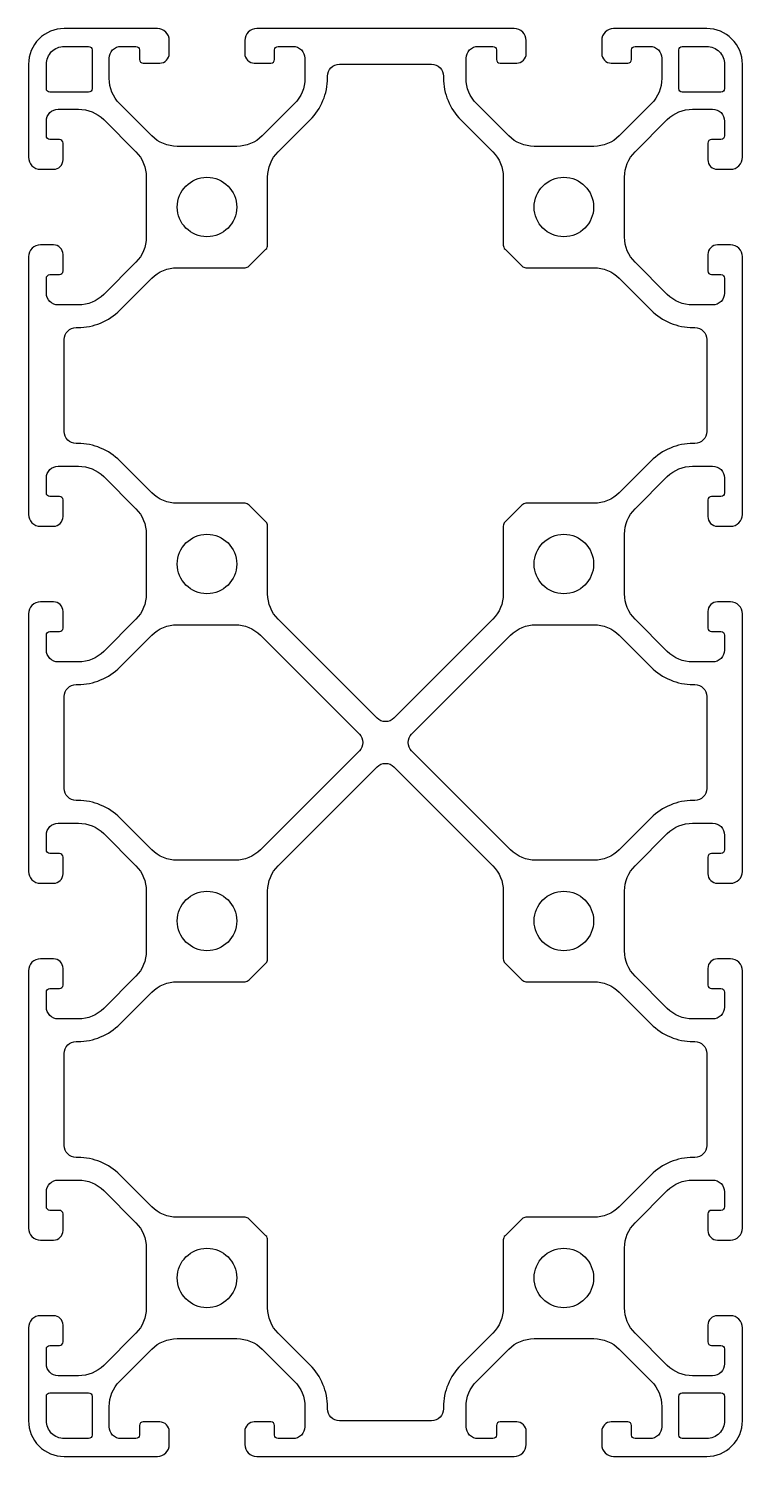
# Model space of a CAD drawing. Header units: millimetres. Extents: x -41 to 19, y -120 to 0.
import ezdxf

# ---------------------------------------------------------------- set-up
doc = ezdxf.new("R2010")
doc.units = ezdxf.units.MM
doc.layers.get('0').update_dxf_attribs({"linetype": 'CONTINUOUS'})

msp = doc.modelspace()

# ---------------------------------------------------------------- linework, layer by layer
for points in [[(19.17, -10.82), (19.17, -3, 0.414214), (16.17, 0), (8.35, 0, 0.414214), (7.35, -1), (7.35, -2.1, 0.414214), (8.15, -2.9), (9.55, -2.9, 0.414214), (9.85, -2.6), (9.85, -1.8, -0.414214), (10.15, -1.5), (11.4, -1.5, -0.414214), (12.4, -2.5), (12.4, -4.19, -0.198912), (11.52, -6.31), (8.81, -9.02, -0.198912), (6.69, -9.9), (1.66, -9.9, -0.198912), (-0.46, -9.02), (-3.17, -6.31, -0.198912), (-4.05, -4.19), (-4.05, -2.5, -0.414214), (-3.05, -1.5), (-1.8, -1.5, -0.414214), (-1.5, -1.8), (-1.5, -2.6, 0.414214), (-1.2, -2.9), (0.2, -2.9, 0.414214), (1, -2.1), (1, -1, 0.414214), (0, 0), (-21.65, 0, 0.414214), (-22.65, -1), (-22.65, -2.1, 0.414214), (-21.85, -2.9), (-20.45, -2.9, 0.414214), (-20.15, -2.6), (-20.15, -1.8, -0.414214), (-19.85, -1.5), (-18.6, -1.5, -0.414214), (-17.6, -2.5), (-17.6, -4.19, -0.198912), (-18.48, -6.31), (-21.19, -9.02, -0.198912), (-23.31, -9.9), (-28.34, -9.9, -0.198912), (-30.46, -9.02), (-33.17, -6.31, -0.198912), (-34.05, -4.19), (-34.05, -2.5, -0.414214), (-33.05, -1.5), (-31.8, -1.5, -0.414214), (-31.5, -1.8), (-31.5, -2.6, 0.414214), (-31.2, -2.9), (-29.8, -2.9, 0.414214), (-29, -2.1), (-29, -1, 0.414214), (-30, 0), (-37.83, 0, 0.414214), (-40.83, -3), (-40.83, -10.82, 0.414214), (-39.83, -11.83), (-38.73, -11.83, 0.414214), (-37.93, -11.02), (-37.93, -9.62, 0.414214), (-38.23, -9.33), (-39.03, -9.33, -0.414214), (-39.33, -9.02), (-39.33, -7.77, -0.414214), (-38.33, -6.78), (-36.63, -6.78, -0.198912), (-34.51, -7.65), (-31.8, -10.36, -0.198912), (-30.93, -12.48), (-30.93, -17.52, -0.198912), (-31.8, -19.64), (-34.51, -22.35, -0.198912), (-36.63, -23.23), (-38.33, -23.23, -0.414214), (-39.33, -22.23), (-39.33, -20.98, -0.414214), (-39.03, -20.68), (-38.23, -20.68, 0.414214), (-37.93, -20.37), (-37.93, -18.98, 0.414214), (-38.73, -18.18), (-39.83, -18.18, 0.414214), (-40.83, -19.17), (-40.83, -40.83, 0.414214), (-39.83, -41.83), (-38.73, -41.83, 0.414214), (-37.93, -41.02), (-37.93, -39.62, 0.414214), (-38.23, -39.33), (-39.03, -39.33, -0.414214), (-39.33, -39.03), (-39.33, -37.77, -0.414214), (-38.33, -36.78), (-36.63, -36.78, -0.198912), (-34.51, -37.65), (-31.8, -40.36, -0.198912), (-30.93, -42.48), (-30.93, -47.52, -0.198912), (-31.8, -49.64), (-34.51, -52.35, -0.198912), (-36.63, -53.23), (-38.33, -53.23, -0.414214), (-39.33, -52.23), (-39.33, -50.98, -0.414214), (-39.03, -50.68), (-38.23, -50.68, 0.414214), (-37.93, -50.38), (-37.93, -48.98, 0.414214), (-38.73, -48.18), (-39.83, -48.18, 0.414214), (-40.83, -49.18), (-40.83, -70.83, 0.414214), (-39.83, -71.83), (-38.73, -71.83, 0.414214), (-37.93, -71.03), (-37.93, -69.63, 0.414214), (-38.23, -69.33), (-39.03, -69.33, -0.414214), (-39.33, -69.03), (-39.33, -67.78, -0.414214), (-38.33, -66.78), (-36.63, -66.78, -0.198912), (-34.51, -67.65), (-31.8, -70.36, -0.198912), (-30.93, -72.48), (-30.93, -77.52, -0.198912), (-31.8, -79.64), (-34.51, -82.35, -0.198912), (-36.63, -83.23), (-38.33, -83.23, -0.414214), (-39.33, -82.23), (-39.33, -80.98, -0.414214), (-39.03, -80.68), (-38.23, -80.68, 0.414214), (-37.93, -80.38), (-37.93, -78.98, 0.414214), (-38.73, -78.18), (-39.83, -78.18, 0.414214), (-40.83, -79.18), (-40.83, -100.82, 0.414214), (-39.83, -101.82), (-38.73, -101.82, 0.414213), (-37.93, -101.02), (-37.93, -99.62, 0.414213), (-38.23, -99.32), (-39.03, -99.32, -0.414213), (-39.33, -99.02), (-39.33, -97.77, -0.414214), (-38.33, -96.77), (-36.63, -96.77, -0.198912), (-34.51, -97.65), (-31.8, -100.36, -0.198912), (-30.93, -102.48), (-30.93, -107.52, -0.198912), (-31.8, -109.64), (-34.51, -112.35, -0.198912), (-36.63, -113.22), (-38.33, -113.22, -0.414213), (-39.33, -112.22), (-39.33, -110.97, -0.414214), (-39.03, -110.67), (-38.23, -110.67, 0.414214), (-37.93, -110.37), (-37.93, -108.97, 0.414214), (-38.73, -108.17), (-39.83, -108.17, 0.414214), (-40.83, -109.18), (-40.83, -117, 0.414214), (-37.83, -120), (-30, -120, 0.414214), (-29, -119), (-29, -117.9, 0.414213), (-29.8, -117.1), (-31.2, -117.1, 0.414214), (-31.5, -117.4), (-31.5, -118.2, -0.414213), (-31.8, -118.5), (-33.05, -118.5, -0.414214), (-34.05, -117.5), (-34.05, -115.81, -0.198912), (-33.17, -113.69), (-30.46, -110.98, -0.198912), (-28.34, -110.1), (-23.31, -110.1, -0.198912), (-21.19, -110.98), (-18.48, -113.69, -0.198912), (-17.6, -115.81), (-17.6, -117.5, -0.414214), (-18.6, -118.5), (-19.85, -118.5, -0.414214), (-20.15, -118.2), (-20.15, -117.4, 0.414214), (-20.45, -117.1), (-21.85, -117.1, 0.414214), (-22.65, -117.9), (-22.65, -119, 0.414213), (-21.65, -120), (0, -120, 0.414214), (1, -119), (1, -117.9, 0.414214), (0.2, -117.1), (-1.2, -117.1, 0.414214), (-1.5, -117.4), (-1.5, -118.2, -0.414214), (-1.8, -118.5), (-3.05, -118.5, -0.414214), (-4.05, -117.5), (-4.05, -115.81, -0.198912), (-3.17, -113.69), (-0.46, -110.98, -0.198912), (1.66, -110.1), (6.69, -110.1, -0.198912), (8.81, -110.98), (11.52, -113.69, -0.198912), (12.4, -115.81), (12.4, -117.5, -0.414214), (11.4, -118.5), (10.15, -118.5, -0.414214), (9.85, -118.2), (9.85, -117.4, 0.414214), (9.55, -117.1), (8.15, -117.1, 0.414214), (7.35, -117.9), (7.35, -119, 0.414214), (8.35, -120), (16.17, -120, 0.414214), (19.17, -117), (19.17, -109.18, 0.414214), (18.17, -108.17), (17.07, -108.17, 0.414214), (16.27, -108.97), (16.27, -110.37, 0.414214), (16.57, -110.67), (17.37, -110.67, -0.414214), (17.67, -110.97), (17.67, -112.22, -0.414214), (16.67, -113.22), (14.98, -113.22, -0.198912), (12.86, -112.35), (10.15, -109.64, -0.198912), (9.27, -107.52), (9.27, -102.48, -0.198912), (10.15, -100.36), (12.86, -97.65, -0.198912), (14.98, -96.77), (16.67, -96.77, -0.414214), (17.67, -97.77), (17.67, -99.02, -0.414214), (17.37, -99.32), (16.57, -99.32, 0.414214), (16.27, -99.62), (16.27, -101.02, 0.414214), (17.07, -101.82), (18.17, -101.82, 0.414214), (19.17, -100.82), (19.17, -79.18, 0.414214), (18.17, -78.18), (17.07, -78.18, 0.414213), (16.27, -78.98), (16.27, -80.38, 0.414213), (16.57, -80.68), (17.37, -80.68, -0.414213), (17.67, -80.98), (17.67, -82.23, -0.414214), (16.67, -83.23), (14.98, -83.23, -0.198912), (12.86, -82.35), (10.15, -79.64, -0.198912), (9.27, -77.52), (9.27, -72.48, -0.198912), (10.15, -70.36), (12.86, -67.65, -0.198912), (14.98, -66.78), (16.67, -66.78, -0.414213), (17.67, -67.78), (17.67, -69.03, -0.414214), (17.37, -69.33), (16.57, -69.33, 0.414214), (16.27, -69.63), (16.27, -71.03, 0.414214), (17.07, -71.83), (18.17, -71.83, 0.414213), (19.17, -70.83), (19.17, -49.18, 0.414214), (18.17, -48.18), (17.07, -48.18, 0.414214), (16.27, -48.98), (16.27, -50.38, 0.414214), (16.57, -50.68), (17.37, -50.68, -0.414214), (17.67, -50.98), (17.67, -52.23, -0.414214), (16.67, -53.23), (14.98, -53.23, -0.198912), (12.86, -52.35), (10.15, -49.64, -0.198912), (9.27, -47.52), (9.27, -42.48, -0.198912), (10.15, -40.36), (12.86, -37.65, -0.198912), (14.98, -36.78), (16.67, -36.78, -0.414214), (17.67, -37.77), (17.67, -39.03, -0.414214), (17.37, -39.33), (16.57, -39.33, 0.414214), (16.27, -39.62), (16.27, -41.02, 0.414214), (17.07, -41.83), (18.17, -41.83, 0.414214), (19.17, -40.83), (19.17, -19.17, 0.414214), (18.17, -18.18), (17.07, -18.18, 0.414214), (16.27, -18.98), (16.27, -20.37, 0.414214), (16.57, -20.68), (17.37, -20.68, -0.414214), (17.67, -20.98), (17.67, -22.23, -0.414214), (16.67, -23.23), (14.98, -23.23, -0.198912), (12.86, -22.35), (10.15, -19.64, -0.198912), (9.27, -17.52), (9.27, -12.48, -0.198912), (10.15, -10.36), (12.86, -7.65, -0.198912), (14.98, -6.78), (16.67, -6.78, -0.414214), (17.67, -7.77), (17.67, -9.02, -0.414214), (17.37, -9.33), (16.57, -9.33, 0.414214), (16.27, -9.62), (16.27, -11.02, 0.414214), (17.07, -11.83), (18.17, -11.83, 0.414214)], [(19.17, -10.82), (19.17, -3, 0.414214), (16.17, 0), (8.35, 0, 0.414214), (7.35, -1), (7.35, -2.1, 0.414214), (8.15, -2.9), (9.55, -2.9, 0.414214), (9.85, -2.6), (9.85, -1.8, -0.414214), (10.15, -1.5), (11.4, -1.5, -0.414214), (12.4, -2.5), (12.4, -4.19, -0.198912), (11.52, -6.31), (8.81, -9.02, -0.198912), (6.69, -9.9), (1.66, -9.9, -0.198912), (-0.46, -9.02), (-3.17, -6.31, -0.198912), (-4.05, -4.19), (-4.05, -2.5, -0.414214), (-3.05, -1.5), (-1.8, -1.5, -0.414214), (-1.5, -1.8), (-1.5, -2.6, 0.414214), (-1.2, -2.9), (0.2, -2.9, 0.414214), (1, -2.1), (1, -1, 0.414214), (0, 0), (-21.65, 0, 0.414214), (-22.65, -1), (-22.65, -2.1, 0.414214), (-21.85, -2.9), (-20.45, -2.9, 0.414214), (-20.15, -2.6), (-20.15, -1.8, -0.414214), (-19.85, -1.5), (-18.6, -1.5, -0.414214), (-17.6, -2.5), (-17.6, -4.19, -0.198912), (-18.48, -6.31), (-21.19, -9.02, -0.198912), (-23.31, -9.9), (-28.34, -9.9, -0.198912), (-30.46, -9.02), (-33.17, -6.31, -0.198912), (-34.05, -4.19), (-34.05, -2.5, -0.414214), (-33.05, -1.5), (-31.8, -1.5, -0.414214), (-31.5, -1.8), (-31.5, -2.6, 0.414214), (-31.2, -2.9), (-29.8, -2.9, 0.414214), (-29, -2.1), (-29, -1, 0.414214), (-30, 0), (-37.83, 0, 0.414214), (-40.83, -3), (-40.83, -10.82, 0.414214), (-39.83, -11.83), (-38.73, -11.83, 0.414214), (-37.93, -11.02), (-37.93, -9.62, 0.414214), (-38.23, -9.33), (-39.03, -9.33, -0.414214), (-39.33, -9.02), (-39.33, -7.77, -0.414214), (-38.33, -6.78), (-36.63, -6.78, -0.198912), (-34.51, -7.65), (-31.8, -10.36, -0.198912), (-30.93, -12.48), (-30.93, -17.52, -0.198912), (-31.8, -19.64), (-34.51, -22.35, -0.198912), (-36.63, -23.23), (-38.33, -23.23, -0.414214), (-39.33, -22.23), (-39.33, -20.98, -0.414214), (-39.03, -20.68), (-38.23, -20.68, 0.414214), (-37.93, -20.37), (-37.93, -18.98, 0.414214), (-38.73, -18.18), (-39.83, -18.18, 0.414214), (-40.83, -19.17), (-40.83, -40.83, 0.414214), (-39.83, -41.83), (-38.73, -41.83, 0.414214), (-37.93, -41.02), (-37.93, -39.62, 0.414214), (-38.23, -39.33), (-39.03, -39.33, -0.414214), (-39.33, -39.03), (-39.33, -37.77, -0.414214), (-38.33, -36.78), (-36.63, -36.78, -0.198912), (-34.51, -37.65), (-31.8, -40.36, -0.198912), (-30.93, -42.48), (-30.93, -47.52, -0.198912), (-31.8, -49.64), (-34.51, -52.35, -0.198912), (-36.63, -53.23), (-38.33, -53.23, -0.414214), (-39.33, -52.23), (-39.33, -50.98, -0.414214), (-39.03, -50.68), (-38.23, -50.68, 0.414214), (-37.93, -50.38), (-37.93, -48.98, 0.414214), (-38.73, -48.18), (-39.83, -48.18, 0.414214), (-40.83, -49.18), (-40.83, -70.83, 0.414214), (-39.83, -71.83), (-38.73, -71.83, 0.414214), (-37.93, -71.03), (-37.93, -69.63, 0.414214), (-38.23, -69.33), (-39.03, -69.33, -0.414214), (-39.33, -69.03), (-39.33, -67.78, -0.414214), (-38.33, -66.78), (-36.63, -66.78, -0.198912), (-34.51, -67.65), (-31.8, -70.36, -0.198912), (-30.93, -72.48), (-30.93, -77.52, -0.198912), (-31.8, -79.64), (-34.51, -82.35, -0.198912), (-36.63, -83.23), (-38.33, -83.23, -0.414214), (-39.33, -82.23), (-39.33, -80.98, -0.414214), (-39.03, -80.68), (-38.23, -80.68, 0.414214), (-37.93, -80.38), (-37.93, -78.98, 0.414214), (-38.73, -78.18), (-39.83, -78.18, 0.414214), (-40.83, -79.18), (-40.83, -100.82, 0.414214), (-39.83, -101.82), (-38.73, -101.82, 0.414213), (-37.93, -101.02), (-37.93, -99.62, 0.414213), (-38.23, -99.32), (-39.03, -99.32, -0.414213), (-39.33, -99.02), (-39.33, -97.77, -0.414214), (-38.33, -96.77), (-36.63, -96.77, -0.198912), (-34.51, -97.65), (-31.8, -100.36, -0.198912), (-30.93, -102.48), (-30.93, -107.52, -0.198912), (-31.8, -109.64), (-34.51, -112.35, -0.198912), (-36.63, -113.22), (-38.33, -113.22, -0.414213), (-39.33, -112.22), (-39.33, -110.97, -0.414214), (-39.03, -110.67), (-38.23, -110.67, 0.414214), (-37.93, -110.37), (-37.93, -108.97, 0.414214), (-38.73, -108.17), (-39.83, -108.17, 0.414214), (-40.83, -109.18), (-40.83, -117, 0.414214), (-37.83, -120), (-30, -120, 0.414214), (-29, -119), (-29, -117.9, 0.414213), (-29.8, -117.1), (-31.2, -117.1, 0.414214), (-31.5, -117.4), (-31.5, -118.2, -0.414213), (-31.8, -118.5), (-33.05, -118.5, -0.414214), (-34.05, -117.5), (-34.05, -115.81, -0.198912), (-33.17, -113.69), (-30.46, -110.98, -0.198912), (-28.34, -110.1), (-23.31, -110.1, -0.198912), (-21.19, -110.98), (-18.48, -113.69, -0.198912), (-17.6, -115.81), (-17.6, -117.5, -0.414214), (-18.6, -118.5), (-19.85, -118.5, -0.414214), (-20.15, -118.2), (-20.15, -117.4, 0.414214), (-20.45, -117.1), (-21.85, -117.1, 0.414214), (-22.65, -117.9), (-22.65, -119, 0.414213), (-21.65, -120), (0, -120, 0.414214), (1, -119), (1, -117.9, 0.414214), (0.2, -117.1), (-1.2, -117.1, 0.414214), (-1.5, -117.4), (-1.5, -118.2, -0.414214), (-1.8, -118.5), (-3.05, -118.5, -0.414214), (-4.05, -117.5), (-4.05, -115.81, -0.198912), (-3.17, -113.69), (-0.46, -110.98, -0.198912), (1.66, -110.1), (6.69, -110.1, -0.198912), (8.81, -110.98), (11.52, -113.69, -0.198912), (12.4, -115.81), (12.4, -117.5, -0.414214), (11.4, -118.5), (10.15, -118.5, -0.414214), (9.85, -118.2), (9.85, -117.4, 0.414214), (9.55, -117.1), (8.15, -117.1, 0.414214), (7.35, -117.9), (7.35, -119, 0.414214), (8.35, -120), (16.17, -120, 0.414214), (19.17, -117), (19.17, -109.18, 0.414214), (18.17, -108.17), (17.07, -108.17, 0.414214), (16.27, -108.97), (16.27, -110.37, 0.414214), (16.57, -110.67), (17.37, -110.67, -0.414214), (17.67, -110.97), (17.67, -112.22, -0.414214), (16.67, -113.22), (14.98, -113.22, -0.198912), (12.86, -112.35), (10.15, -109.64, -0.198912), (9.27, -107.52), (9.27, -102.48, -0.198912), (10.15, -100.36), (12.86, -97.65, -0.198912), (14.98, -96.77), (16.67, -96.77, -0.414214), (17.67, -97.77), (17.67, -99.02, -0.414214), (17.37, -99.32), (16.57, -99.32, 0.414214), (16.27, -99.62), (16.27, -101.02, 0.414214), (17.07, -101.82), (18.17, -101.82, 0.414214), (19.17, -100.82), (19.17, -79.18, 0.414214), (18.17, -78.18), (17.07, -78.18, 0.414213), (16.27, -78.98), (16.27, -80.38, 0.414213), (16.57, -80.68), (17.37, -80.68, -0.414213), (17.67, -80.98), (17.67, -82.23, -0.414214), (16.67, -83.23), (14.98, -83.23, -0.198912), (12.86, -82.35), (10.15, -79.64, -0.198912), (9.27, -77.52), (9.27, -72.48, -0.198912), (10.15, -70.36), (12.86, -67.65, -0.198912), (14.98, -66.78), (16.67, -66.78, -0.414213), (17.67, -67.78), (17.67, -69.03, -0.414214), (17.37, -69.33), (16.57, -69.33, 0.414214), (16.27, -69.63), (16.27, -71.03, 0.414214), (17.07, -71.83), (18.17, -71.83, 0.414213), (19.17, -70.83), (19.17, -49.18, 0.414214), (18.17, -48.18), (17.07, -48.18, 0.414214), (16.27, -48.98), (16.27, -50.38, 0.414214), (16.57, -50.68), (17.37, -50.68, -0.414214), (17.67, -50.98), (17.67, -52.23, -0.414214), (16.67, -53.23), (14.98, -53.23, -0.198912), (12.86, -52.35), (10.15, -49.64, -0.198912), (9.27, -47.52), (9.27, -42.48, -0.198912), (10.15, -40.36), (12.86, -37.65, -0.198912), (14.98, -36.78), (16.67, -36.78, -0.414214), (17.67, -37.77), (17.67, -39.03, -0.414214), (17.37, -39.33), (16.57, -39.33, 0.414214), (16.27, -39.62), (16.27, -41.02, 0.414214), (17.07, -41.83), (18.17, -41.83, 0.414214), (19.17, -40.83), (19.17, -19.17, 0.414214), (18.17, -18.18), (17.07, -18.18, 0.414214), (16.27, -18.98), (16.27, -20.37, 0.414214), (16.57, -20.68), (17.37, -20.68, -0.414214), (17.67, -20.98), (17.67, -22.23, -0.414214), (16.67, -23.23), (14.98, -23.23, -0.198912), (12.86, -22.35), (10.15, -19.64, -0.198912), (9.27, -17.52), (9.27, -12.48, -0.198912), (10.15, -10.36), (12.86, -7.65, -0.198912), (14.98, -6.78), (16.67, -6.78, -0.414214), (17.67, -7.77), (17.67, -9.02, -0.414214), (17.37, -9.33), (16.57, -9.33, 0.414214), (16.27, -9.62), (16.27, -11.02, 0.414214), (17.07, -11.83), (18.17, -11.83, 0.414214)], [(-39.33, -5.05), (-39.33, -3, -0.414214), (-37.83, -1.5), (-35.78, -1.5, -0.414214), (-35.48, -1.8), (-35.48, -5.05, -0.414214), (-35.78, -5.35), (-39.03, -5.35, -0.414214)], [(-39.33, -5.05), (-39.33, -3, -0.414214), (-37.83, -1.5), (-35.78, -1.5, -0.414214), (-35.48, -1.8), (-35.48, -5.05, -0.414214), (-35.78, -5.35), (-39.03, -5.35, -0.414214)], [(17.67, -3), (17.67, -5.05, -0.414214), (17.37, -5.35), (14.12, -5.35, -0.414214), (13.82, -5.05), (13.82, -1.8, -0.414214), (14.12, -1.5), (16.17, -1.5, -0.414214)], [(17.67, -3), (17.67, -5.05, -0.414214), (17.37, -5.35), (14.12, -5.35, -0.414214), (13.82, -5.05), (13.82, -1.8, -0.414214), (14.12, -1.5), (16.17, -1.5, -0.414214)], [(-0.93, -12.48), (-0.93, -18.19, 0.198912), (-0.78, -18.55), (0.63, -19.95, 0.198912), (0.98, -20.1), (6.69, -20.1, -0.198912), (8.81, -20.98), (11.5, -23.66, 0.198912), (15.03, -25.13), (15.17, -25.13, -0.414214), (16.17, -26.13), (16.17, -33.87, -0.414214), (15.17, -34.87), (15.03, -34.87, 0.198912), (11.5, -36.34), (8.81, -39.02, -0.198912), (6.69, -39.9), (0.98, -39.9, 0.198912), (0.63, -40.05), (-0.78, -41.45, 0.198912), (-0.93, -41.81), (-0.93, -47.52, -0.198912), (-1.8, -49.64), (-10.12, -57.95, -0.414214), (-11.53, -57.95), (-19.85, -49.64, -0.198912), (-20.73, -47.52), (-20.73, -41.81, 0.198912), (-20.87, -41.45), (-22.28, -40.05, 0.198912), (-22.63, -39.9), (-28.34, -39.9, -0.198912), (-30.46, -39.02), (-33.15, -36.34, 0.198912), (-36.68, -34.87), (-36.82, -34.87, -0.414214), (-37.83, -33.87), (-37.83, -26.13, -0.414214), (-36.82, -25.13), (-36.68, -25.13, 0.198912), (-33.15, -23.66), (-30.46, -20.98, -0.198912), (-28.34, -20.1), (-22.63, -20.1, 0.198912), (-22.28, -19.95), (-20.87, -18.55, 0.198912), (-20.73, -18.19), (-20.73, -12.48, -0.198912), (-19.85, -10.36), (-17.16, -7.68, 0.198912), (-15.7, -4.14), (-15.7, -4, -0.414214), (-14.7, -3), (-6.95, -3, -0.414214), (-5.95, -4), (-5.95, -4.14, 0.198912), (-4.49, -7.68), (-1.8, -10.36, -0.198912)], [(-0.93, -12.48), (-0.93, -18.19, 0.198912), (-0.78, -18.55), (0.63, -19.95, 0.198912), (0.98, -20.1), (6.69, -20.1, -0.198912), (8.81, -20.98), (11.5, -23.66, 0.198912), (15.03, -25.13), (15.17, -25.13, -0.414214), (16.17, -26.13), (16.17, -33.87, -0.414214), (15.17, -34.87), (15.03, -34.87, 0.198912), (11.5, -36.34), (8.81, -39.02, -0.198912), (6.69, -39.9), (0.98, -39.9, 0.198912), (0.63, -40.05), (-0.78, -41.45, 0.198912), (-0.93, -41.81), (-0.93, -47.52, -0.198912), (-1.8, -49.64), (-10.12, -57.95, -0.414214), (-11.53, -57.95), (-19.85, -49.64, -0.198912), (-20.73, -47.52), (-20.73, -41.81, 0.198912), (-20.87, -41.45), (-22.28, -40.05, 0.198912), (-22.63, -39.9), (-28.34, -39.9, -0.198912), (-30.46, -39.02), (-33.15, -36.34, 0.198912), (-36.68, -34.87), (-36.82, -34.87, -0.414214), (-37.83, -33.87), (-37.83, -26.13, -0.414214), (-36.82, -25.13), (-36.68, -25.13, 0.198912), (-33.15, -23.66), (-30.46, -20.98, -0.198912), (-28.34, -20.1), (-22.63, -20.1, 0.198912), (-22.28, -19.95), (-20.87, -18.55, 0.198912), (-20.73, -18.19), (-20.73, -12.48, -0.198912), (-19.85, -10.36), (-17.16, -7.68, 0.198912), (-15.7, -4.14), (-15.7, -4, -0.414214), (-14.7, -3), (-6.95, -3, -0.414214), (-5.95, -4), (-5.95, -4.14, 0.198912), (-4.49, -7.68), (-1.8, -10.36, -0.198912)], [(-23.46, -69.9), (-28.34, -69.9, -0.198912), (-30.46, -69.02), (-33.15, -66.34, 0.198912), (-36.68, -64.87), (-36.82, -64.87, -0.414214), (-37.83, -63.87), (-37.83, -56.13, -0.414214), (-36.82, -55.13), (-36.68, -55.13, 0.198912), (-33.15, -53.66), (-30.46, -50.98, -0.198912), (-28.34, -50.1), (-23.46, -50.1, -0.198912), (-21.34, -50.98), (-13.02, -59.29, -0.414214), (-13.02, -60.71), (-21.34, -69.02, -0.198912)], [(-23.46, -69.9), (-28.34, -69.9, -0.198912), (-30.46, -69.02), (-33.15, -66.34, 0.198912), (-36.68, -64.87), (-36.82, -64.87, -0.414214), (-37.83, -63.87), (-37.83, -56.13, -0.414214), (-36.82, -55.13), (-36.68, -55.13, 0.198912), (-33.15, -53.66), (-30.46, -50.98, -0.198912), (-28.34, -50.1), (-23.46, -50.1, -0.198912), (-21.34, -50.98), (-13.02, -59.29, -0.414214), (-13.02, -60.71), (-21.34, -69.02, -0.198912)], [(-8.63, -59.29), (-0.31, -50.98, -0.198912), (1.81, -50.1), (6.69, -50.1, -0.198912), (8.81, -50.98), (11.5, -53.66, 0.198912), (15.03, -55.13), (15.17, -55.13, -0.414214), (16.17, -56.13), (16.17, -63.87, -0.414214), (15.17, -64.87), (15.03, -64.87, 0.198912), (11.5, -66.34), (8.81, -69.02, -0.198912), (6.69, -69.9), (1.81, -69.9, -0.198912), (-0.31, -69.02), (-8.63, -60.71, -0.414214)], [(-8.63, -59.29), (-0.31, -50.98, -0.198912), (1.81, -50.1), (6.69, -50.1, -0.198912), (8.81, -50.98), (11.5, -53.66, 0.198912), (15.03, -55.13), (15.17, -55.13, -0.414214), (16.17, -56.13), (16.17, -63.87, -0.414214), (15.17, -64.87), (15.03, -64.87, 0.198912), (11.5, -66.34), (8.81, -69.02, -0.198912), (6.69, -69.9), (1.81, -69.9, -0.198912), (-0.31, -69.02), (-8.63, -60.71, -0.414214)], [(-19.85, -70.36), (-11.53, -62.05, -0.414214), (-10.12, -62.05), (-1.8, -70.36, -0.198912), (-0.93, -72.48), (-0.93, -78.19, 0.198912), (-0.78, -78.55), (0.63, -79.95, 0.198912), (0.98, -80.1), (6.69, -80.1, -0.198912), (8.81, -80.98), (11.5, -83.66, 0.198912), (15.03, -85.13), (15.17, -85.13, -0.414214), (16.17, -86.13), (16.17, -93.87, -0.414214), (15.17, -94.87), (15.03, -94.87, 0.198912), (11.5, -96.34), (8.81, -99.02, -0.198912), (6.69, -99.9), (0.98, -99.9, 0.198912), (0.63, -100.05), (-0.78, -101.45, 0.198912), (-0.93, -101.81), (-0.93, -107.52, -0.198912), (-1.8, -109.64), (-4.49, -112.32, 0.198912), (-5.95, -115.86), (-5.95, -116, -0.414214), (-6.95, -117), (-14.7, -117, -0.414214), (-15.7, -116), (-15.7, -115.86, 0.198912), (-17.16, -112.32), (-19.85, -109.64, -0.198912), (-20.73, -107.52), (-20.73, -101.81, 0.198912), (-20.87, -101.45), (-22.28, -100.05, 0.198912), (-22.63, -99.9), (-28.34, -99.9, -0.198912), (-30.46, -99.02), (-33.15, -96.34, 0.198912), (-36.68, -94.87), (-36.82, -94.87, -0.414214), (-37.83, -93.87), (-37.83, -86.13, -0.414214), (-36.82, -85.13), (-36.68, -85.13, 0.198912), (-33.15, -83.66), (-30.46, -80.98, -0.198912), (-28.34, -80.1), (-22.63, -80.1, 0.198912), (-22.28, -79.95), (-20.87, -78.55, 0.198912), (-20.73, -78.19), (-20.73, -72.48, -0.198912)], [(-19.85, -70.36), (-11.53, -62.05, -0.414214), (-10.12, -62.05), (-1.8, -70.36, -0.198912), (-0.93, -72.48), (-0.93, -78.19, 0.198912), (-0.78, -78.55), (0.63, -79.95, 0.198912), (0.98, -80.1), (6.69, -80.1, -0.198912), (8.81, -80.98), (11.5, -83.66, 0.198912), (15.03, -85.13), (15.17, -85.13, -0.414214), (16.17, -86.13), (16.17, -93.87, -0.414214), (15.17, -94.87), (15.03, -94.87, 0.198912), (11.5, -96.34), (8.81, -99.02, -0.198912), (6.69, -99.9), (0.98, -99.9, 0.198912), (0.63, -100.05), (-0.78, -101.45, 0.198912), (-0.93, -101.81), (-0.93, -107.52, -0.198912), (-1.8, -109.64), (-4.49, -112.32, 0.198912), (-5.95, -115.86), (-5.95, -116, -0.414214), (-6.95, -117), (-14.7, -117, -0.414214), (-15.7, -116), (-15.7, -115.86, 0.198912), (-17.16, -112.32), (-19.85, -109.64, -0.198912), (-20.73, -107.52), (-20.73, -101.81, 0.198912), (-20.87, -101.45), (-22.28, -100.05, 0.198912), (-22.63, -99.9), (-28.34, -99.9, -0.198912), (-30.46, -99.02), (-33.15, -96.34, 0.198912), (-36.68, -94.87), (-36.82, -94.87, -0.414214), (-37.83, -93.87), (-37.83, -86.13, -0.414214), (-36.82, -85.13), (-36.68, -85.13, 0.198912), (-33.15, -83.66), (-30.46, -80.98, -0.198912), (-28.34, -80.1), (-22.63, -80.1, 0.198912), (-22.28, -79.95), (-20.87, -78.55, 0.198912), (-20.73, -78.19), (-20.73, -72.48, -0.198912)], [(-35.48, -114.95), (-35.48, -118.2, -0.414214), (-35.78, -118.5), (-37.83, -118.5, -0.414214), (-39.33, -117), (-39.33, -114.95, -0.414214), (-39.03, -114.65), (-35.78, -114.65, -0.414214)], [(-35.48, -114.95), (-35.48, -118.2, -0.414214), (-35.78, -118.5), (-37.83, -118.5, -0.414214), (-39.33, -117), (-39.33, -114.95, -0.414214), (-39.03, -114.65), (-35.78, -114.65, -0.414214)], [(13.82, -118.2), (13.82, -114.95, -0.414214), (14.12, -114.65), (17.37, -114.65, -0.414214), (17.67, -114.95), (17.67, -117, -0.414214), (16.17, -118.5), (14.12, -118.5, -0.414214)], [(13.82, -118.2), (13.82, -114.95, -0.414214), (14.12, -114.65), (17.37, -114.65, -0.414214), (17.67, -114.95), (17.67, -117, -0.414214), (16.17, -118.5), (14.12, -118.5, -0.414214)]]:
    msp.add_lwpolyline(points, format="xyb", close=True)
for centre in [(-25.83, -15), (-25.83, -15), (4.17, -15), (4.17, -15), (-25.83, -45), (-25.83, -45), (4.17, -45), (4.17, -45), (-25.83, -75), (-25.83, -75), (4.17, -75), (4.17, -75), (-25.83, -105), (-25.83, -105), (4.17, -105), (4.17, -105)]:
    msp.add_circle(centre, 2.5)

doc.saveas('drawing.dxf')
